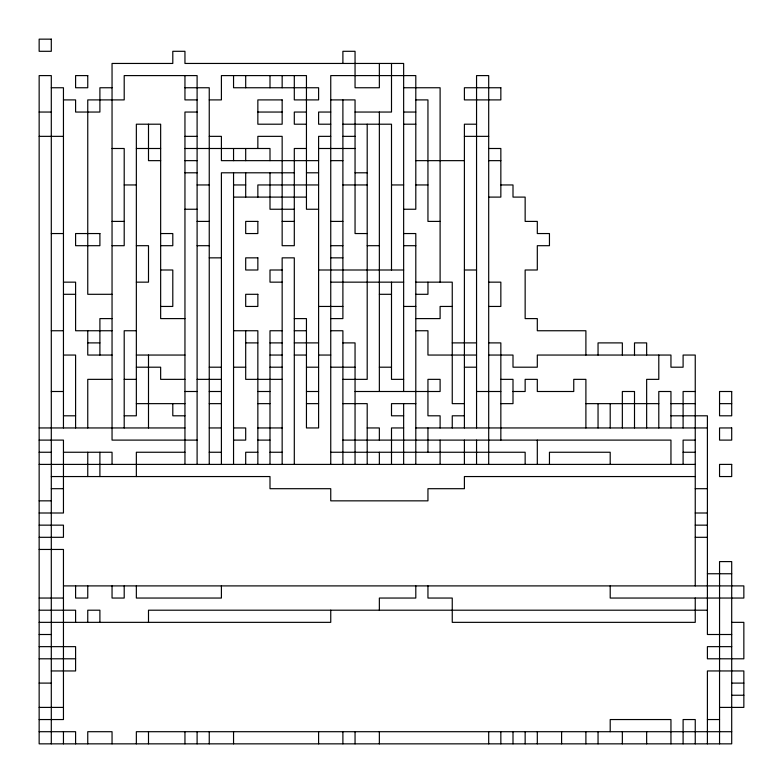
<?xml version="1.0" encoding="UTF-8"?>
<svg xmlns="http://www.w3.org/2000/svg" width="783" height="783" viewBox="0 0 783 783"><rect width="100%" height="100%" fill="white"/><g stroke="black" fill="none" stroke-linecap="round" stroke-linejoin="round"><path stroke-width="1.17" d="M51.296 87.755L63.452 87.755L63.452 427.949M112.047 87.755L99.901 87.755L99.901 112.047L75.599 112.047L75.599 99.901L63.452 99.901M184.954 87.755L209.247 87.755L209.247 464.397M403.646 87.755L440.105 87.755L440.105 282.154M197.101 99.901L184.954 99.901L184.954 75.599M209.247 99.901L221.403 99.901L221.403 75.599L306.447 75.599L306.447 209.247L318.603 209.247M330.749 99.901L355.051 99.901L355.051 233.549L367.198 233.549M415.802 99.901L427.949 99.901L427.949 221.403L440.105 221.403M39.15 112.047L51.296 112.047M197.101 112.047L184.954 112.047L184.954 464.397M257.852 112.047L282.154 112.047M306.447 112.047L294.3 112.047L294.3 124.203L306.447 124.203M330.749 112.047L318.603 112.047L318.603 124.203L330.749 124.203M355.051 112.047L391.5 112.047L391.5 63.452M403.646 112.047L415.802 112.047M342.895 124.203L391.5 124.203L391.5 269.998M403.646 124.203L415.802 124.203M476.553 124.203L464.397 124.203L464.397 427.949M39.15 136.35L63.452 136.35M184.954 136.35L197.101 136.35M209.247 136.35L221.403 136.35L221.403 160.652L318.603 160.652M330.749 136.35L318.603 136.35L318.603 427.949L306.447 427.949L306.447 318.603L294.3 318.603M342.895 136.35L355.051 136.35M464.397 136.35L488.7 136.35M112.047 148.496L124.203 148.496L124.203 245.696L112.047 245.696M136.35 148.496L160.652 148.496M184.954 148.496L269.998 148.496L269.998 160.652M306.447 148.496L294.3 148.496L294.3 245.696L282.154 245.696L282.154 136.35L257.852 136.35L257.852 148.496M318.603 148.496L355.051 148.496M488.7 148.496L500.846 148.496L500.846 197.101L488.7 197.101M160.652 160.652L148.496 160.652L148.496 124.203M184.954 160.652L197.101 160.652M330.749 160.652L342.895 160.652M415.802 160.652L464.397 160.652M488.7 160.652L500.846 160.652M184.954 172.798L197.101 172.798M294.3 172.798L221.403 172.798L221.403 464.397M306.447 172.798L318.603 172.798M355.051 172.798L367.198 172.798M124.203 184.954L136.35 184.954M197.101 184.954L209.247 184.954M233.549 184.954L245.696 184.954M318.603 184.954L257.852 184.954L257.852 197.101M342.895 184.954L367.198 184.954M391.5 184.954L403.646 184.954M415.802 184.954L427.949 184.954M500.846 184.954L513.002 184.954L513.002 197.101L525.148 197.101L525.148 221.403L537.304 221.403L537.304 233.549L549.451 233.549L549.451 245.696L537.304 245.696L537.304 269.998L525.148 269.998L525.148 318.603L537.304 318.603L537.304 330.749L585.899 330.749L585.899 355.051M233.549 197.101L306.447 197.101M184.954 209.247L197.101 209.247M294.3 209.247L269.998 209.247L269.998 172.798M403.646 209.247L415.802 209.247L415.802 75.599L330.749 75.599L330.749 464.397M112.047 221.403L124.203 221.403M197.101 221.403L209.247 221.403M282.154 221.403L294.3 221.403M330.749 221.403L342.895 221.403M51.296 233.549L63.452 233.549M160.652 233.549L172.798 233.549L172.798 245.696L160.652 245.696M403.646 233.549L415.802 233.549L415.802 464.397M136.35 245.696L148.496 245.696L148.496 282.154L136.35 282.154M197.101 245.696L209.247 245.696M330.749 245.696L342.895 245.696M367.198 245.696L379.354 245.696M403.646 245.696L415.802 245.696M209.247 257.852L221.403 257.852M330.749 257.852L342.895 257.852M160.652 269.998L172.798 269.998L172.798 306.447L160.652 306.447M282.154 269.998L269.998 269.998L269.998 282.154L282.154 282.154M318.603 269.998L403.646 269.998M464.397 269.998L476.553 269.998M63.452 282.154L75.599 282.154L75.599 330.749L112.047 330.749M330.749 282.154L403.646 282.154M415.802 282.154L452.251 282.154L452.251 403.646L464.397 403.646M488.7 282.154L500.846 282.154L500.846 306.447L488.7 306.447M63.452 294.3L75.599 294.3M112.047 294.3L87.755 294.3L87.755 99.901L124.203 99.901L124.203 75.599L197.101 75.599L197.101 464.397M379.354 294.3L391.5 294.3M415.802 294.3L427.949 294.3L427.949 282.154M318.603 306.447L342.895 306.447M403.646 306.447L415.802 306.447M452.251 306.447L440.105 306.447L440.105 318.603L415.802 318.603M112.047 318.603L99.901 318.603L99.901 355.051M184.954 318.603L160.652 318.603L160.652 124.203L136.35 124.203L136.35 415.802L124.203 415.802M330.749 318.603L342.895 318.603L342.895 99.901M51.296 330.749L63.452 330.749M136.35 330.749L124.203 330.749L124.203 427.949M233.549 330.749L257.852 330.749L257.852 464.397M282.154 330.749L269.998 330.749L269.998 464.397M294.3 330.749L306.447 330.749M330.749 330.749L342.895 330.749L342.895 464.397M415.802 330.749L427.949 330.749L427.949 355.051L476.553 355.051M87.755 342.895L99.901 342.895M245.696 342.895L257.852 342.895M269.998 342.895L282.154 342.895M294.3 342.895L318.603 342.895M342.895 342.895L355.051 342.895L355.051 464.397M452.251 342.895L476.553 342.895M488.7 342.895L500.846 342.895L500.846 440.105M63.452 355.051L75.599 355.051L75.599 427.949M112.047 355.051L87.755 355.051L87.755 330.749M136.35 355.051L184.954 355.051M269.998 355.051L282.154 355.051M294.3 355.051L306.447 355.051M318.603 355.051L330.749 355.051M488.7 355.051L513.002 355.051L513.002 367.198L537.304 367.198L537.304 355.051L670.953 355.051L670.953 367.198L683.099 367.198L683.099 355.051L695.245 355.051L695.245 585.899M136.35 367.198L160.652 367.198L160.652 379.354L184.954 379.354M209.247 367.198L221.403 367.198M233.549 367.198L245.696 367.198M269.998 367.198L282.154 367.198M306.447 367.198L318.603 367.198M330.749 367.198L355.051 367.198M379.354 367.198L391.5 367.198M464.397 367.198L476.553 367.198M112.047 379.354L87.755 379.354L87.755 427.949M124.203 379.354L136.35 379.354M197.101 379.354L221.403 379.354M282.154 379.354L245.696 379.354L245.696 330.749M342.895 379.354L367.198 379.354L367.198 124.203M403.646 379.354L391.5 379.354L391.5 282.154M500.846 379.354L513.002 379.354L513.002 403.646L500.846 403.646M51.296 391.5L63.452 391.5M184.954 391.5L197.101 391.5M209.247 391.5L221.403 391.5M257.852 391.5L269.998 391.5M306.447 391.5L318.603 391.5M355.051 391.5L440.105 391.5L440.105 379.354L427.949 379.354L427.949 415.802L440.105 415.802L440.105 427.949M476.553 391.5L500.846 391.5M513.002 391.5L525.148 391.5L525.148 379.354L537.304 379.354L537.304 391.5L573.753 391.5L573.753 379.354L585.899 379.354L585.899 427.949M695.245 391.5L683.099 391.5L683.099 427.949M136.35 403.646L184.954 403.646M209.247 403.646L221.403 403.646M257.852 403.646L269.998 403.646M306.447 403.646L318.603 403.646M342.895 403.646L367.198 403.646L367.198 464.397M415.802 403.646L391.5 403.646L391.5 415.802L403.646 415.802M585.899 403.646L658.797 403.646M670.953 403.646L695.245 403.646M719.548 403.646L731.704 403.646M63.452 415.802L75.599 415.802M184.954 415.802L172.798 415.802L172.798 403.646M464.397 415.802L452.251 415.802L452.251 427.949M670.953 415.802L707.401 415.802L707.401 634.504L731.704 634.504M39.15 427.949L184.954 427.949M209.247 427.949L221.403 427.949M233.549 427.949L245.696 427.949L245.696 440.105L233.549 440.105M257.852 427.949L282.154 427.949M367.198 427.949L379.354 427.949L379.354 440.105M403.646 427.949L391.5 427.949L391.5 464.397M415.802 427.949L707.401 427.949M39.15 440.105L63.452 440.105L63.452 513.002L39.15 513.002M197.101 440.105L112.047 440.105L112.047 63.452L172.798 63.452L172.798 51.296L184.954 51.296L184.954 63.452L403.646 63.452L403.646 391.5M257.852 440.105L269.998 440.105M342.895 440.105L670.953 440.105L670.953 464.397M695.245 440.105L683.099 440.105L683.099 464.397M39.15 452.251L51.296 452.251M63.452 452.251L112.047 452.251L112.047 464.397M184.954 452.251L136.35 452.251L136.35 476.553M209.247 452.251L221.403 452.251M257.852 452.251L245.696 452.251L245.696 464.397M269.998 452.251L282.154 452.251M330.749 452.251L525.148 452.251L525.148 464.397M683.099 452.251L695.245 452.251M39.15 464.397L695.245 464.397M51.296 476.553L269.998 476.553L269.998 488.7L330.749 488.7L330.749 500.846L427.949 500.846L427.949 488.7L464.397 488.7L464.397 476.553L695.245 476.553M51.296 488.7L63.452 488.7M695.245 488.7L707.401 488.7M39.15 500.846L51.296 500.846M695.245 513.002L707.401 513.002M39.15 525.148L63.452 525.148L63.452 537.304L39.15 537.304M695.245 525.148L707.401 525.148M695.245 537.304L707.401 537.304M39.15 549.451L63.452 549.451L63.452 719.548L39.15 719.548M707.401 573.753L731.704 573.753M63.452 585.899L743.85 585.899L743.85 598.046L610.202 598.046L610.202 585.899M39.15 598.046L63.452 598.046M39.15 610.202L75.599 610.202L75.599 622.348M707.401 610.202L148.496 610.202L148.496 622.348M39.15 622.348L330.749 622.348L330.749 610.202M731.704 622.348L743.85 622.348L743.85 658.797L707.401 658.797L707.401 646.65L731.704 646.65M39.15 634.504L51.296 634.504M39.15 646.65L75.599 646.65L75.599 670.953L51.296 670.953M39.15 658.797L75.599 658.797M39.15 683.099L51.296 683.099M731.704 683.099L743.85 683.099M731.704 695.245L743.85 695.245M39.15 707.401L63.452 707.401M719.548 707.401L743.85 707.401L743.85 670.953L707.401 670.953L707.401 743.85M707.401 719.548L719.548 719.548M39.15 731.704L75.599 731.704L75.599 743.85M731.704 731.704L136.35 731.704L136.35 743.85M719.548 743.85L719.548 561.597L731.704 561.597L731.704 743.85L39.15 743.85L39.15 75.599L51.296 75.599L51.296 743.85M695.245 598.046L695.245 622.348L452.251 622.348L452.251 598.046L427.949 598.046L427.949 585.899M695.245 743.85L695.245 719.548L683.099 719.548L683.099 743.85M670.953 427.949L670.953 391.5L658.797 391.5L658.797 427.949M670.953 743.85L670.953 719.548L610.202 719.548L610.202 731.704M658.797 355.051L658.797 379.354L646.65 379.354L646.65 427.949M646.65 355.051L646.65 342.895L634.504 342.895L634.504 355.051M646.65 731.704L646.65 743.85M634.504 427.949L634.504 391.5L622.348 391.5L622.348 427.949M622.348 355.051L622.348 342.895L598.046 342.895L598.046 355.051M622.348 731.704L622.348 743.85M610.202 403.646L610.202 427.949M610.202 464.397L610.202 452.251L549.451 452.251L549.451 464.397M598.046 403.646L598.046 427.949M598.046 731.704L598.046 743.85M585.899 731.704L585.899 743.85M561.597 731.704L561.597 743.85M537.304 440.105L537.304 464.397M537.304 731.704L537.304 743.85M525.148 731.704L525.148 743.85M513.002 731.704L513.002 743.85M500.846 731.704L500.846 743.85M488.7 464.397L488.7 75.599L476.553 75.599L476.553 427.949M488.7 731.704L488.7 743.85M476.553 440.105L476.553 464.397M464.397 440.105L464.397 464.397M440.105 440.105L440.105 464.397M427.949 427.949L427.949 452.251M415.802 585.899L415.802 598.046L379.354 598.046L379.354 610.202M403.646 403.646L403.646 464.397M379.354 63.452L379.354 87.755L355.051 87.755L355.051 51.296L342.895 51.296L342.895 63.452M379.354 112.047L379.354 391.5M379.354 452.251L379.354 464.397M379.354 731.704L379.354 743.85M355.051 731.704L355.051 743.85M342.895 731.704L342.895 743.85M318.603 731.704L318.603 743.85M294.3 75.599L294.3 99.901L318.603 99.901L318.603 87.755L233.549 87.755L233.549 75.599M294.3 464.397L294.3 257.852L282.154 257.852L282.154 464.397M282.154 75.599L282.154 87.755M269.998 75.599L269.998 87.755M245.696 75.599L245.696 87.755M245.696 148.496L245.696 160.652M245.696 172.798L245.696 197.101M233.549 148.496L233.549 160.652M233.549 172.798L233.549 464.397M233.549 731.704L233.549 743.85M221.403 585.899L221.403 598.046L136.35 598.046L136.35 585.899M209.247 731.704L209.247 743.85M197.101 731.704L197.101 743.85M184.954 731.704L184.954 743.85M148.496 355.051L148.496 427.949M148.496 731.704L148.496 743.85M124.203 585.899L124.203 598.046L112.047 598.046L112.047 585.899M112.047 743.85L112.047 731.704L87.755 731.704L87.755 743.85M99.901 452.251L99.901 476.553M99.901 622.348L99.901 610.202L87.755 610.202L87.755 622.348M87.755 452.251L87.755 476.553M87.755 585.899L87.755 598.046L75.599 598.046L75.599 585.899M63.452 731.704L63.452 743.85M51.296 39.15L39.15 39.15L39.15 51.296L51.296 51.296L51.296 39.15M87.755 75.599L75.599 75.599L75.599 87.755L87.755 87.755L87.755 75.599M500.846 87.755L464.397 87.755L464.397 99.901L500.846 99.901L500.846 87.755M282.154 99.901L257.852 99.901L257.852 124.203L282.154 124.203L282.154 99.901M257.852 221.403L245.696 221.403L245.696 233.549L257.852 233.549L257.852 221.403M99.901 233.549L75.599 233.549L75.599 245.696L99.901 245.696L99.901 233.549M257.852 257.852L245.696 257.852L245.696 269.998L257.852 269.998L257.852 257.852M257.852 294.3L245.696 294.3L245.696 306.447L257.852 306.447L257.852 294.3M731.704 391.5L719.548 391.5L719.548 415.802L731.704 415.802L731.704 391.5M731.704 427.949L719.548 427.949L719.548 440.105L731.704 440.105L731.704 427.949M731.704 464.397L719.548 464.397L719.548 476.553L731.704 476.553L731.704 464.397"/></g></svg>
